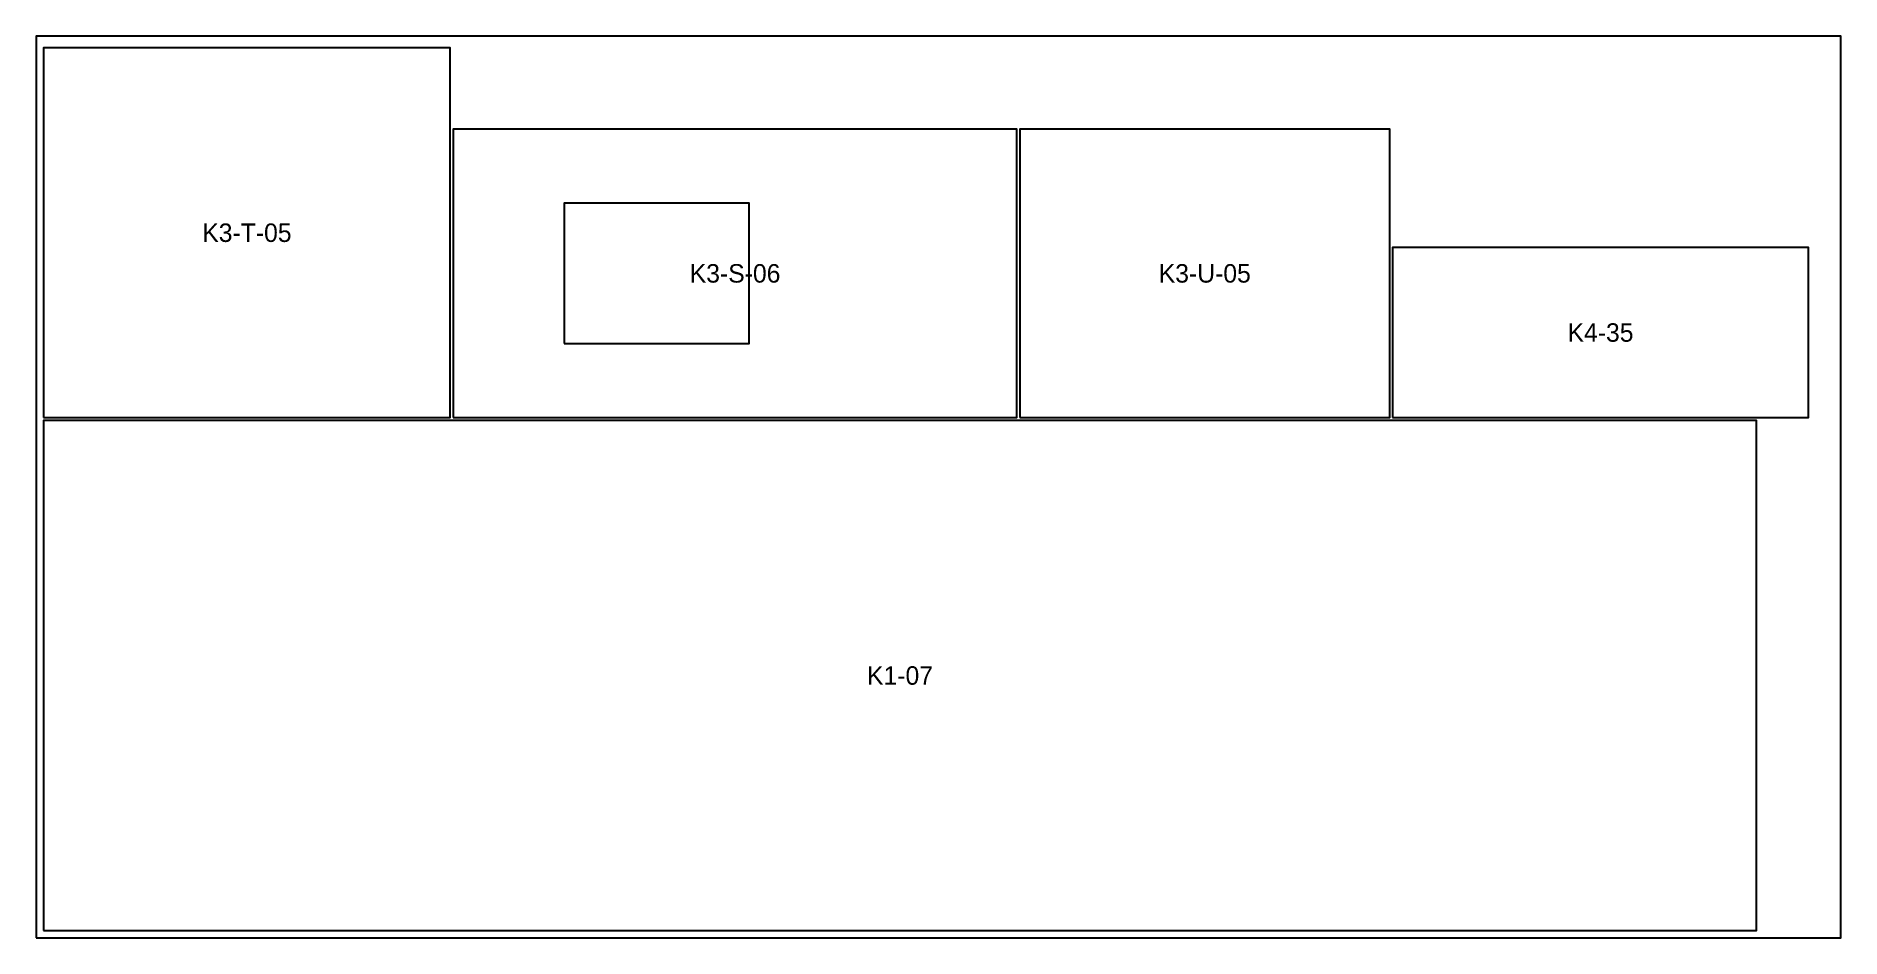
# Model space of a CAD drawing. Header units: millimetres. Extents: x 0 to 2440, y 0 to 1220.
import ezdxf
from ezdxf.enums import TextEntityAlignment as Align

# ---------------------------------------------------------------- set-up
doc = ezdxf.new("R2010")
doc.units = ezdxf.units.MM

msp = doc.modelspace()

# ---------------------------------------------------------------- linework, layer by layer
at = {"layer": 'CUT'}
for points in [[(10, 704), (560, 704), (560, 1204), (10, 1204)], [(564, 704), (1326, 704), (1326, 1094), (564, 1094)], [(1330, 704), (1830, 704), (1830, 1094), (1330, 1094)], [(1834, 704), (2396, 704), (2396, 934), (1834, 934)], [(10, 10), (2326, 10), (2326, 700), (10, 700)]]:
    msp.add_lwpolyline(points, close=True, dxfattribs=at)
at = {"layer": 'CUTOUT_FACEB'}
msp.add_lwpolyline([(714, 804), (964, 804), (964, 994), (714, 994)], close=True, dxfattribs=at)
at = {"layer": 'SHEET'}
msp.add_lwpolyline([(0, 0), (2440, 0), (2440, 1220), (0, 1220)], close=True, dxfattribs=at)

# ---------------------------------------------------------------- texts
at = {"layer": 'LABEL'}
for s, p in [('K3-T-05', (285, 954)), ('K3-S-06', (945, 899)), ('K3-U-05', (1580, 899)), ('K4-35', (2115, 819)), ('K1-07', (1168, 355))]:
    msp.add_text(s, height=25, dxfattribs=at).set_placement(p, align=Align.MIDDLE_CENTER)

doc.saveas('drawing.dxf')
